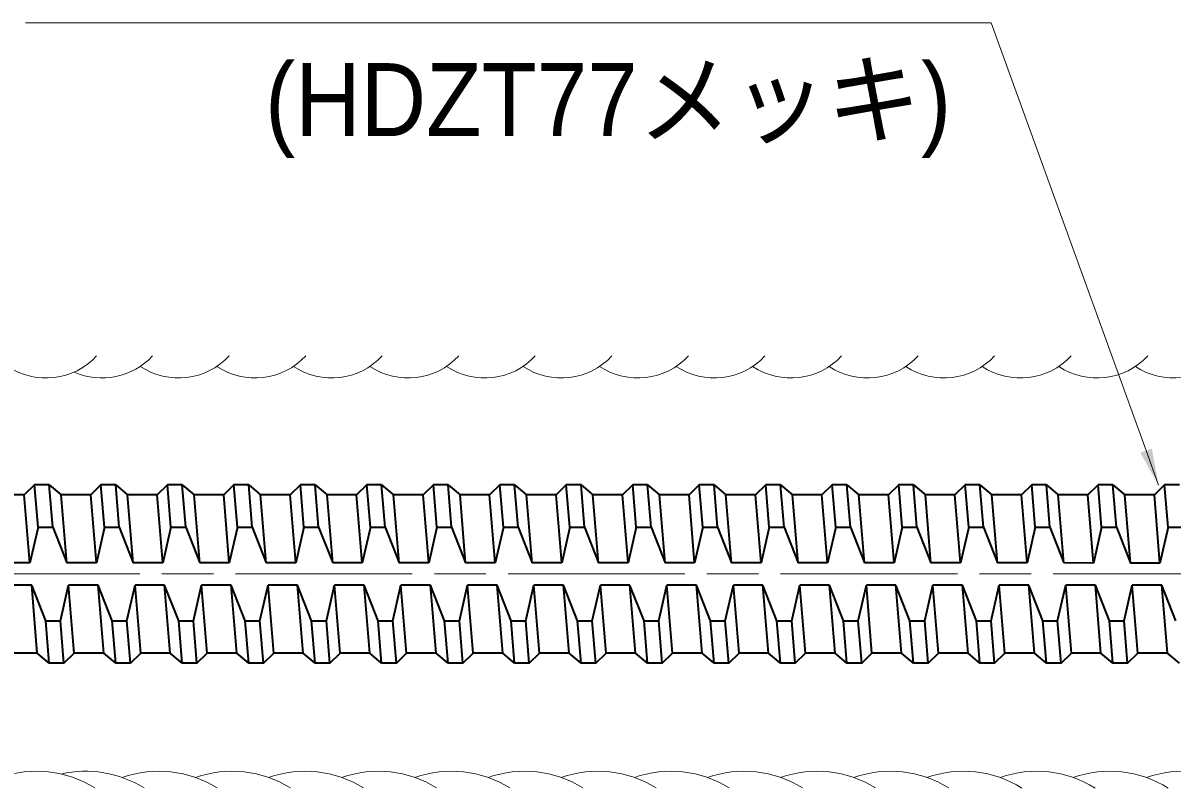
# Model space of a CAD drawing. Units: millimetres at full size, sheet at 1:2; details may follow other scales. Extents: x 2154 to 3836, y 976 to 2164.
# Drawn here: x 3309.6 to 3465.6, y 1808.1 to 1911.9 of the extents above; entities that cross this region are included whole.
import ezdxf
from ezdxf.enums import TextEntityAlignment as Align

# ---------------------------------------------------------------- set-up
doc = ezdxf.new("R2010")
doc.units = ezdxf.units.MM
doc.header["$LTSCALE"] = 2
doc.linetypes.add('CHAIN', pattern=[18.5, 12, -1.5, 3.5, -1.5])
for name, color, linetype, lineweight in [('1外形線', 7, 'Continuous', 35), ('2細い実線', 3, 'Continuous', 20), ('4中心線', 1, 'CHAIN', 15), ('6寸法線', 4, 'Continuous', 13)]:
    doc.layers.add(name, color=color, linetype=linetype, lineweight=lineweight)
doc.styles.add('ＭＳ Ｐゴシック', font='')
doc.styles.get('ＭＳ Ｐゴシック').set_extended_font_data('MS PGothic')

# ---------------------------------------------------------------- blocks, each defined once
blk = doc.blocks.new('filled_arrow')
at = {"color": 0, "linetype": 'Continuous', "lineweight": -2}
blk.add_solid([(7.5, 1.25), (0, 0), (7.5, -1.25)], dxfattribs=at)

msp = doc.modelspace()

# ---------------------------------------------------------------- linework, layer by layer
at = {"layer": '1外形線'}
for p, q in [((3311.208, 1849.256), (3309.815, 1847.907)), ((3313.209, 1849.256), (3311.208, 1849.256)), ((3311.684, 1843.507), (3311.208, 1849.256)), ((3313.209, 1849.256), (3314.825, 1847.907)), ((3313.684, 1843.506), (3313.209, 1849.256)), ((3320.232, 1849.256), (3318.839, 1847.906)), ((3320.707, 1843.506), (3320.232, 1849.256)), ((3322.232, 1849.256), (3320.232, 1849.256)), ((3322.707, 1843.506), (3322.232, 1849.256)), ((3322.232, 1849.256), (3323.849, 1847.906)), ((3329.256, 1849.255), (3327.863, 1847.906)), ((3329.731, 1843.506), (3329.256, 1849.255)), ((3331.256, 1849.255), (3329.256, 1849.255)), ((3331.731, 1843.505), (3331.256, 1849.255)), ((3331.256, 1849.255), (3332.873, 1847.906)), ((3338.28, 1849.255), (3336.886, 1847.905)), ((3340.28, 1849.255), (3338.28, 1849.255)), ((3338.755, 1843.505), (3338.28, 1849.255)), ((3340.755, 1843.505), (3340.28, 1849.255)), ((3340.28, 1849.255), (3341.897, 1847.905)), ((3347.304, 1849.255), (3345.91, 1847.905)), ((3347.779, 1843.505), (3347.304, 1849.255)), ((3349.304, 1849.254), (3347.304, 1849.255)), ((3349.779, 1843.504), (3349.304, 1849.254)), ((3349.304, 1849.254), (3350.921, 1847.905)), ((3356.328, 1849.254), (3354.934, 1847.904)), ((3356.803, 1843.504), (3356.328, 1849.254)), ((3358.328, 1849.254), (3356.328, 1849.254)), ((3358.803, 1843.504), (3358.328, 1849.254)), ((3358.328, 1849.254), (3359.944, 1847.905)), ((3365.351, 1849.254), (3363.958, 1847.904)), ((3365.827, 1843.504), (3365.351, 1849.254)), ((3367.352, 1849.253), (3365.351, 1849.254)), ((3367.827, 1843.503), (3367.352, 1849.253)), ((3367.352, 1849.253), (3368.968, 1847.904)), ((3374.375, 1849.253), (3372.982, 1847.903)), ((3374.85, 1843.503), (3374.375, 1849.253)), ((3376.375, 1849.253), (3374.375, 1849.253)), ((3376.85, 1843.503), (3376.375, 1849.253)), ((3376.375, 1849.253), (3377.992, 1847.904)), ((3383.399, 1849.253), (3382.006, 1847.903)), ((3383.874, 1843.503), (3383.399, 1849.253)), ((3385.399, 1849.253), (3383.399, 1849.253)), ((3385.874, 1843.503), (3385.399, 1849.253)), ((3385.399, 1849.253), (3387.016, 1847.903)), ((3392.423, 1849.252), (3391.029, 1847.903)), ((3392.898, 1843.503), (3392.423, 1849.252)), ((3394.423, 1849.252), (3392.423, 1849.252)), ((3394.898, 1843.502), (3394.423, 1849.252)), ((3394.423, 1849.252), (3396.04, 1847.903)), ((3401.447, 1849.252), (3400.053, 1847.902)), ((3401.922, 1843.502), (3401.447, 1849.252)), ((3403.447, 1849.252), (3401.447, 1849.252)), ((3403.922, 1843.502), (3403.447, 1849.252)), ((3403.447, 1849.252), (3405.064, 1847.902)), ((3410.471, 1849.251), (3409.077, 1847.902)), ((3410.946, 1843.502), (3410.471, 1849.251)), ((3412.471, 1849.251), (3410.471, 1849.251)), ((3412.946, 1843.501), (3412.471, 1849.251)), ((3412.471, 1849.251), (3414.087, 1847.902)), ((3419.495, 1849.251), (3418.101, 1847.901)), ((3421.495, 1849.251), (3419.495, 1849.251)), ((3419.97, 1843.501), (3419.495, 1849.251)), ((3421.97, 1843.501), (3421.495, 1849.251)), ((3421.495, 1849.251), (3423.111, 1847.901)), ((3428.518, 1849.251), (3427.125, 1847.901)), ((3428.993, 1843.501), (3428.518, 1849.251)), ((3430.518, 1849.25), (3428.518, 1849.251)), ((3430.993, 1843.5), (3430.518, 1849.25)), ((3430.518, 1849.25), (3432.135, 1847.901)), ((3437.542, 1849.25), (3436.149, 1847.9)), ((3438.017, 1843.5), (3437.542, 1849.25)), ((3439.542, 1849.25), (3437.542, 1849.25)), ((3440.017, 1843.5), (3439.542, 1849.25)), ((3439.542, 1849.25), (3441.159, 1847.901)), ((3446.566, 1849.25), (3445.172, 1847.9)), ((3447.041, 1843.5), (3446.566, 1849.25)), ((3448.566, 1849.249), (3446.566, 1849.25)), ((3449.041, 1843.499), (3448.566, 1849.249)), ((3448.566, 1849.249), (3450.183, 1847.9)), ((3455.59, 1849.249), (3454.196, 1847.9)), ((3456.065, 1843.499), (3455.59, 1849.249)), ((3457.59, 1849.249), (3455.59, 1849.249)), ((3458.065, 1843.499), (3457.59, 1849.249)), ((3457.59, 1849.249), (3459.207, 1847.9)), ((3464.614, 1849.249), (3463.22, 1847.899)), ((3465.089, 1843.499), (3464.614, 1849.249)), ((3466.614, 1849.249), (3464.614, 1849.249)), ((3309.815, 1847.907), (3305.801, 1847.907)), ((3310.579, 1838.657), (3309.815, 1847.906)), ((3315.589, 1838.656), (3314.825, 1847.907)), ((3318.839, 1847.907), (3314.825, 1847.907)), ((3319.603, 1838.656), (3318.839, 1847.906)), ((3324.613, 1838.656), (3323.849, 1847.906)), ((3327.863, 1847.906), (3323.849, 1847.906)), ((3328.627, 1838.656), (3327.862, 1847.905)), ((3333.637, 1838.656), (3332.873, 1847.906)), ((3336.887, 1847.906), (3332.873, 1847.906)), ((3337.651, 1838.655), (3336.886, 1847.905)), ((3342.661, 1838.655), (3341.897, 1847.905)), ((3345.91, 1847.905), (3341.897, 1847.905)), ((3346.675, 1838.655), (3345.91, 1847.904)), ((3351.685, 1838.655), (3350.921, 1847.905)), ((3354.934, 1847.905), (3350.921, 1847.905)), ((3355.699, 1838.654), (3354.934, 1847.904)), ((3360.709, 1838.654), (3359.944, 1847.905)), ((3363.958, 1847.904), (3359.944, 1847.905)), ((3364.722, 1838.654), (3363.958, 1847.903)), ((3372.982, 1847.904), (3368.968, 1847.904)), ((3369.732, 1838.654), (3368.968, 1847.904)), ((3373.746, 1838.653), (3372.982, 1847.903)), ((3378.756, 1838.653), (3377.992, 1847.904)), ((3382.006, 1847.904), (3377.992, 1847.904)), ((3382.77, 1838.653), (3382.005, 1847.902)), ((3387.78, 1838.653), (3387.016, 1847.903)), ((3391.029, 1847.903), (3387.016, 1847.903)), ((3391.794, 1838.653), (3391.029, 1847.902)), ((3396.804, 1838.652), (3396.04, 1847.903)), ((3400.053, 1847.903), (3396.04, 1847.903)), ((3400.818, 1838.652), (3400.053, 1847.902)), ((3405.828, 1838.652), (3405.064, 1847.902)), ((3409.077, 1847.902), (3405.064, 1847.902)), ((3409.842, 1838.652), (3409.077, 1847.901)), ((3418.101, 1847.902), (3414.087, 1847.902)), ((3414.852, 1838.652), (3414.087, 1847.902)), ((3418.865, 1838.651), (3418.101, 1847.901)), ((3427.125, 1847.901), (3423.111, 1847.901)), ((3423.875, 1838.651), (3423.111, 1847.901)), ((3427.889, 1838.651), (3427.125, 1847.9)), ((3436.149, 1847.901), (3432.135, 1847.901)), ((3432.899, 1838.651), (3432.135, 1847.901)), ((3436.913, 1838.65), (3436.148, 1847.9)), ((3445.172, 1847.9), (3441.159, 1847.901)), ((3441.923, 1838.65), (3441.159, 1847.901)), ((3445.937, 1838.65), (3445.172, 1847.899)), ((3454.196, 1847.9), (3450.183, 1847.9)), ((3450.947, 1838.65), (3450.183, 1847.9)), ((3454.961, 1838.649), (3454.196, 1847.899)), ((3463.22, 1847.9), (3459.207, 1847.9)), ((3459.971, 1838.649), (3459.207, 1847.9)), ((3463.985, 1838.649), (3463.22, 1847.898)), ((3311.684, 1843.507), (3310.579, 1838.657)), ((3311.684, 1843.507), (3313.684, 1843.506)), ((3313.684, 1843.506), (3315.589, 1838.657)), ((3320.707, 1843.506), (3319.603, 1838.656)), ((3320.707, 1843.506), (3322.707, 1843.506)), ((3322.707, 1843.506), (3324.613, 1838.656)), ((3329.731, 1843.506), (3328.627, 1838.656)), ((3329.731, 1843.506), (3331.731, 1843.505)), ((3331.731, 1843.505), (3333.637, 1838.656)), ((3338.755, 1843.505), (3337.651, 1838.655)), ((3338.755, 1843.505), (3340.755, 1843.505)), ((3340.755, 1843.505), (3342.661, 1838.655)), ((3347.779, 1843.505), (3346.675, 1838.655)), ((3347.779, 1843.505), (3349.779, 1843.504)), ((3349.779, 1843.504), (3351.685, 1838.655)), ((3356.803, 1843.504), (3355.698, 1838.654)), ((3356.803, 1843.504), (3358.803, 1843.504)), ((3358.803, 1843.504), (3360.709, 1838.654)), ((3365.827, 1843.504), (3364.722, 1838.654)), ((3365.827, 1843.504), (3367.827, 1843.503)), ((3367.827, 1843.503), (3369.732, 1838.654)), ((3374.85, 1843.503), (3373.746, 1838.653)), ((3374.85, 1843.503), (3376.85, 1843.503)), ((3376.85, 1843.503), (3378.756, 1838.653)), ((3383.874, 1843.503), (3382.77, 1838.653)), ((3383.874, 1843.503), (3385.874, 1843.503)), ((3385.874, 1843.503), (3387.78, 1838.653)), ((3392.898, 1843.503), (3391.794, 1838.652)), ((3392.898, 1843.503), (3394.898, 1843.502)), ((3394.898, 1843.502), (3396.804, 1838.652)), ((3401.922, 1843.502), (3400.818, 1838.652)), ((3401.922, 1843.502), (3403.922, 1843.502)), ((3403.922, 1843.502), (3405.828, 1838.652)), ((3410.946, 1843.502), (3409.841, 1838.652)), ((3410.946, 1843.502), (3412.946, 1843.501)), ((3412.946, 1843.501), (3414.852, 1838.652)), ((3419.97, 1843.501), (3418.865, 1838.651)), ((3419.97, 1843.501), (3421.97, 1843.501)), ((3421.97, 1843.501), (3423.875, 1838.651)), ((3428.993, 1843.501), (3427.889, 1838.651)), ((3428.993, 1843.501), (3430.993, 1843.5)), ((3430.993, 1843.5), (3432.899, 1838.651)), ((3438.017, 1843.5), (3436.913, 1838.65)), ((3438.017, 1843.5), (3440.017, 1843.5)), ((3440.017, 1843.5), (3441.923, 1838.65)), ((3447.041, 1843.5), (3445.937, 1838.65)), ((3447.041, 1843.5), (3449.041, 1843.499)), ((3449.041, 1843.499), (3450.947, 1838.65)), ((3456.065, 1843.499), (3454.961, 1838.649)), ((3456.065, 1843.499), (3458.065, 1843.499)), ((3458.065, 1843.499), (3459.971, 1838.649)), ((3465.089, 1843.499), (3463.984, 1838.649)), ((3465.089, 1843.499), (3467.089, 1843.499)), ((3310.579, 1838.657), (3306.566, 1838.657)), ((3319.603, 1838.656), (3315.589, 1838.656)), ((3328.627, 1838.656), (3324.613, 1838.656)), ((3337.651, 1838.655), (3333.637, 1838.656)), ((3346.675, 1838.655), (3342.661, 1838.655)), ((3355.699, 1838.654), (3351.685, 1838.655)), ((3364.722, 1838.654), (3360.709, 1838.654)), ((3373.746, 1838.653), (3369.732, 1838.654)), ((3382.77, 1838.653), (3378.756, 1838.653)), ((3391.794, 1838.653), (3387.78, 1838.653)), ((3400.818, 1838.652), (3396.804, 1838.652)), ((3409.842, 1838.652), (3405.828, 1838.652)), ((3418.865, 1838.651), (3414.852, 1838.652)), ((3427.889, 1838.651), (3423.875, 1838.651)), ((3436.913, 1838.65), (3432.899, 1838.651)), ((3445.937, 1838.65), (3441.923, 1838.65)), ((3454.961, 1838.649), (3450.947, 1838.65)), ((3463.985, 1838.649), (3459.971, 1838.649)), ((3310.827, 1835.656), (3306.813, 1835.657)), ((3311.591, 1826.407), (3310.827, 1835.656)), ((3312.733, 1830.806), (3310.827, 1835.656)), ((3314.733, 1830.807), (3315.837, 1835.656)), ((3319.851, 1835.656), (3315.837, 1835.657)), ((3316.601, 1826.407), (3315.837, 1835.656)), ((3320.615, 1826.406), (3319.851, 1835.656)), ((3321.757, 1830.806), (3319.851, 1835.655)), ((3323.757, 1830.806), (3324.861, 1835.655)), ((3328.875, 1835.655), (3324.861, 1835.656)), ((3325.625, 1826.406), (3324.861, 1835.655)), ((3330.78, 1830.805), (3328.875, 1835.655)), ((3329.639, 1826.406), (3328.875, 1835.655)), ((3332.78, 1830.806), (3333.885, 1835.655)), ((3337.898, 1835.655), (3333.885, 1835.656)), ((3334.649, 1826.406), (3333.885, 1835.655)), ((3338.663, 1826.405), (3337.898, 1835.655)), ((3339.804, 1830.805), (3337.899, 1835.655)), ((3341.804, 1830.805), (3342.909, 1835.654)), ((3346.922, 1835.654), (3342.909, 1835.655)), ((3343.673, 1826.405), (3342.909, 1835.654)), ((3348.828, 1830.804), (3346.922, 1835.654)), ((3347.687, 1826.405), (3346.922, 1835.654)), ((3350.828, 1830.805), (3351.932, 1835.654)), ((3352.697, 1826.405), (3351.932, 1835.654)), ((3355.946, 1835.654), (3351.933, 1835.655)), ((3357.852, 1830.804), (3355.946, 1835.654)), ((3356.71, 1826.404), (3355.946, 1835.654)), ((3359.852, 1830.804), (3360.956, 1835.654)), ((3364.97, 1835.653), (3360.956, 1835.655)), ((3361.721, 1826.404), (3360.956, 1835.654)), ((3366.876, 1830.804), (3364.97, 1835.653)), ((3365.734, 1826.404), (3364.97, 1835.653)), ((3368.876, 1830.804), (3369.98, 1835.653)), ((3373.994, 1835.653), (3369.98, 1835.654)), ((3370.744, 1826.404), (3369.98, 1835.653)), ((3375.9, 1830.803), (3373.994, 1835.653)), ((3374.758, 1826.404), (3373.994, 1835.653)), ((3377.9, 1830.804), (3379.004, 1835.653)), ((3383.018, 1835.653), (3379.004, 1835.654)), ((3379.768, 1826.403), (3379.004, 1835.653)), ((3383.782, 1826.403), (3383.018, 1835.653)), ((3384.923, 1830.803), (3383.018, 1835.652)), ((3386.923, 1830.803), (3388.028, 1835.652)), ((3392.041, 1835.652), (3388.028, 1835.653)), ((3388.792, 1826.403), (3388.028, 1835.652)), ((3392.806, 1826.403), (3392.041, 1835.652)), ((3395.947, 1830.803), (3397.052, 1835.652)), ((3401.065, 1835.652), (3397.052, 1835.653)), ((3397.816, 1826.403), (3397.052, 1835.652)), ((3401.83, 1826.402), (3401.065, 1835.652)), ((3402.971, 1830.802), (3401.065, 1835.651)), ((3404.971, 1830.802), (3406.075, 1835.651)), ((3406.84, 1826.402), (3406.075, 1835.651)), ((3410.089, 1835.651), (3406.076, 1835.652)), ((3411.995, 1830.801), (3410.089, 1835.651)), ((3410.853, 1826.402), (3410.089, 1835.651)), ((3413.995, 1830.802), (3415.099, 1835.651)), ((3419.113, 1835.651), (3415.099, 1835.652)), ((3415.864, 1826.402), (3415.099, 1835.651)), ((3421.019, 1830.801), (3419.113, 1835.651)), ((3419.877, 1826.401), (3419.113, 1835.651)), ((3423.019, 1830.801), (3424.123, 1835.65)), ((3428.137, 1835.65), (3424.123, 1835.651)), ((3424.887, 1826.401), (3424.123, 1835.65)), ((3430.043, 1830.8), (3428.137, 1835.65)), ((3428.901, 1826.401), (3428.137, 1835.65)), ((3432.043, 1830.801), (3433.147, 1835.65)), ((3437.161, 1835.65), (3433.147, 1835.651)), ((3433.911, 1826.401), (3433.147, 1835.65)), ((3439.066, 1830.8), (3437.161, 1835.65)), ((3437.925, 1826.401), (3437.161, 1835.65)), ((3441.066, 1830.8), (3442.171, 1835.65)), ((3446.184, 1835.649), (3442.171, 1835.651)), ((3442.935, 1826.4), (3442.171, 1835.65)), ((3448.09, 1830.799), (3446.184, 1835.649)), ((3446.949, 1826.4), (3446.184, 1835.649)), ((3450.09, 1830.8), (3451.195, 1835.649)), ((3455.208, 1835.649), (3451.195, 1835.65)), ((3451.959, 1826.4), (3451.195, 1835.649)), ((3457.114, 1830.799), (3455.208, 1835.649)), ((3455.973, 1826.4), (3455.208, 1835.649)), ((3459.114, 1830.8), (3460.218, 1835.649)), ((3460.983, 1826.399), (3460.218, 1835.649)), ((3464.232, 1835.649), (3460.219, 1835.65)), ((3464.996, 1826.399), (3464.232, 1835.649)), ((3466.138, 1830.799), (3464.232, 1835.648)), ((3312.733, 1830.806), (3314.733, 1830.807)), ((3313.208, 1825.056), (3312.733, 1830.806)), ((3315.208, 1825.056), (3314.733, 1830.807)), ((3321.757, 1830.806), (3323.757, 1830.806)), ((3322.232, 1825.056), (3321.757, 1830.806)), ((3324.232, 1825.056), (3323.757, 1830.806)), ((3330.78, 1830.805), (3332.78, 1830.806)), ((3331.256, 1825.056), (3330.78, 1830.805)), ((3333.256, 1825.055), (3332.78, 1830.806)), ((3339.804, 1830.805), (3341.804, 1830.805)), ((3340.279, 1825.055), (3339.804, 1830.805)), ((3342.279, 1825.055), (3341.804, 1830.805)), ((3348.828, 1830.804), (3350.828, 1830.805)), ((3349.303, 1825.055), (3348.828, 1830.804)), ((3351.303, 1825.054), (3350.828, 1830.805)), ((3357.852, 1830.804), (3359.852, 1830.804)), ((3358.327, 1825.054), (3357.852, 1830.804)), ((3360.327, 1825.054), (3359.852, 1830.804)), ((3366.876, 1830.804), (3368.876, 1830.804)), ((3367.351, 1825.054), (3366.876, 1830.804)), ((3369.351, 1825.053), (3368.876, 1830.804)), ((3375.9, 1830.803), (3377.9, 1830.804)), ((3376.375, 1825.053), (3375.9, 1830.803)), ((3378.375, 1825.053), (3377.9, 1830.804)), ((3384.923, 1830.803), (3386.923, 1830.803)), ((3385.399, 1825.053), (3384.923, 1830.803)), ((3387.399, 1825.052), (3386.923, 1830.803)), ((3393.947, 1830.802), (3395.947, 1830.803)), ((3394.423, 1825.052), (3393.947, 1830.802)), ((3396.422, 1825.052), (3395.947, 1830.803)), ((3402.971, 1830.802), (3404.971, 1830.802)), ((3403.446, 1825.052), (3402.971, 1830.802)), ((3405.446, 1825.052), (3404.971, 1830.802)), ((3411.995, 1830.801), (3413.995, 1830.802)), ((3412.47, 1825.052), (3411.995, 1830.801)), ((3414.47, 1825.051), (3413.995, 1830.802)), ((3421.019, 1830.801), (3423.019, 1830.801)), ((3421.494, 1825.051), (3421.019, 1830.801)), ((3423.494, 1825.051), (3423.019, 1830.801)), ((3430.043, 1830.8), (3432.043, 1830.801)), ((3430.518, 1825.051), (3430.043, 1830.8)), ((3432.518, 1825.05), (3432.043, 1830.801)), ((3439.066, 1830.8), (3441.066, 1830.8)), ((3439.542, 1825.05), (3439.066, 1830.8)), ((3441.542, 1825.05), (3441.066, 1830.8)), ((3448.09, 1830.799), (3450.09, 1830.8)), ((3448.565, 1825.05), (3448.09, 1830.799)), ((3450.565, 1825.049), (3450.09, 1830.8)), ((3457.114, 1830.799), (3459.114, 1830.8)), ((3457.589, 1825.049), (3457.114, 1830.799)), ((3459.589, 1825.049), (3459.114, 1830.8)), ((3311.591, 1826.407), (3307.578, 1826.407)), ((3313.208, 1825.056), (3311.591, 1826.407)), ((3315.208, 1825.056), (3313.208, 1825.056)), ((3315.208, 1825.056), (3316.601, 1826.407)), ((3320.615, 1826.406), (3316.601, 1826.407)), ((3322.232, 1825.056), (3320.615, 1826.406)), ((3324.232, 1825.056), (3322.232, 1825.056)), ((3324.232, 1825.056), (3325.625, 1826.406)), ((3329.639, 1826.406), (3325.625, 1826.406)), ((3331.256, 1825.056), (3329.639, 1826.406)), ((3333.256, 1825.055), (3331.256, 1825.056)), ((3333.256, 1825.055), (3334.649, 1826.406)), ((3338.663, 1826.405), (3334.649, 1826.406)), ((3340.279, 1825.055), (3338.663, 1826.405)), ((3342.279, 1825.055), (3340.279, 1825.055)), ((3342.279, 1825.055), (3343.673, 1826.405)), ((3347.687, 1826.405), (3343.673, 1826.405)), ((3349.303, 1825.055), (3347.687, 1826.405)), ((3351.303, 1825.054), (3349.303, 1825.055)), ((3351.303, 1825.054), (3352.697, 1826.405)), ((3356.71, 1826.404), (3352.697, 1826.405)), ((3358.327, 1825.054), (3356.71, 1826.404)), ((3360.327, 1825.054), (3358.327, 1825.054)), ((3360.327, 1825.054), (3361.721, 1826.404)), ((3365.734, 1826.404), (3361.721, 1826.404)), ((3367.351, 1825.054), (3365.734, 1826.404)), ((3369.351, 1825.053), (3367.351, 1825.054)), ((3369.351, 1825.053), (3370.744, 1826.404)), ((3374.758, 1826.404), (3370.744, 1826.404)), ((3376.375, 1825.053), (3374.758, 1826.404)), ((3378.375, 1825.053), (3376.375, 1825.053)), ((3378.375, 1825.053), (3379.768, 1826.403)), ((3383.782, 1826.403), (3379.768, 1826.403)), ((3385.399, 1825.053), (3383.782, 1826.403)), ((3387.399, 1825.052), (3385.399, 1825.053)), ((3387.399, 1825.052), (3388.792, 1826.403)), ((3392.806, 1826.403), (3388.792, 1826.403)), ((3394.423, 1825.052), (3392.806, 1826.403)), ((3396.422, 1825.052), (3394.423, 1825.052)), ((3396.422, 1825.052), (3397.816, 1826.403)), ((3401.83, 1826.402), (3397.816, 1826.403)), ((3403.446, 1825.052), (3401.83, 1826.402)), ((3405.446, 1825.052), (3403.446, 1825.052)), ((3405.446, 1825.052), (3406.84, 1826.402)), ((3410.853, 1826.402), (3406.84, 1826.402)), ((3412.47, 1825.052), (3410.853, 1826.402)), ((3414.47, 1825.051), (3412.47, 1825.052)), ((3414.47, 1825.051), (3415.864, 1826.402)), ((3419.877, 1826.401), (3415.864, 1826.402)), ((3421.494, 1825.051), (3419.877, 1826.401)), ((3423.494, 1825.051), (3421.494, 1825.051)), ((3423.494, 1825.051), (3424.887, 1826.401)), ((3428.901, 1826.401), (3424.887, 1826.401)), ((3430.518, 1825.051), (3428.901, 1826.401)), ((3432.518, 1825.05), (3430.518, 1825.051)), ((3432.518, 1825.05), (3433.911, 1826.401)), ((3437.925, 1826.401), (3433.911, 1826.401)), ((3439.542, 1825.05), (3437.925, 1826.401)), ((3441.542, 1825.05), (3439.542, 1825.05)), ((3441.542, 1825.05), (3442.935, 1826.4)), ((3446.949, 1826.4), (3442.935, 1826.4)), ((3448.565, 1825.05), (3446.949, 1826.4)), ((3450.565, 1825.049), (3448.565, 1825.05)), ((3450.565, 1825.049), (3451.959, 1826.4)), ((3455.973, 1826.4), (3451.959, 1826.4)), ((3457.589, 1825.049), (3455.973, 1826.4)), ((3459.589, 1825.049), (3457.589, 1825.049)), ((3459.589, 1825.049), (3460.983, 1826.399)), ((3464.996, 1826.399), (3460.983, 1826.399)), ((3466.613, 1825.049), (3464.996, 1826.399))]:
    msp.add_line(p, q, dxfattribs=at)
at = {"layer": '1外形線', "color": 2}
msp.add_line((3393.947, 1830.802), (3392.041, 1835.652), dxfattribs=at)
at = {"layer": '2細い実線'}
for centre, radius, start, end in [((3312.779, 1873.119), 9.363, 236.29838, 317.16496), ((3320.374, 1873.125), 9.363, 246.12529, 317.16496), ((3330.764, 1873.125), 9.363, 236.29838, 317.16496), ((3341.154, 1873.125), 9.363, 236.29838, 317.16496), ((3351.544, 1873.124), 9.363, 236.29838, 317.16496), ((3361.934, 1873.124), 9.363, 236.29838, 317.16496), ((3372.324, 1873.124), 9.363, 236.29838, 317.16496), ((3382.715, 1873.123), 9.363, 236.29838, 317.16496), ((3393.105, 1873.123), 9.363, 236.29838, 317.16496), ((3403.495, 1873.123), 9.363, 236.29838, 317.16496), ((3413.885, 1873.122), 9.363, 236.29838, 317.16496), ((3424.275, 1873.122), 9.363, 236.29838, 317.16496), ((3434.665, 1873.122), 9.363, 236.29838, 317.16496), ((3445.055, 1873.121), 9.363, 236.29838, 317.16496), ((3455.445, 1873.121), 9.363, 236.29838, 317.16496), ((3465.835, 1873.121), 9.363, 236.29838, 317.16496), ((3311.482, 1795.433), 14.948, 58.00507, 109.39787), ((3318.156, 1795.439), 14.948, 58.00507, 102.95559), ((3328.086, 1795.439), 14.948, 58.00507, 109.39787), ((3338.016, 1795.438), 14.948, 58.00507, 109.39787), ((3347.946, 1795.438), 14.948, 58.00507, 109.39787), ((3357.876, 1795.437), 14.948, 58.00507, 109.39787), ((3367.806, 1795.436), 14.948, 58.00507, 109.39787), ((3377.735, 1795.436), 14.948, 58.00507, 109.39787), ((3387.665, 1795.435), 14.948, 58.00507, 109.39787), ((3397.595, 1795.435), 14.948, 58.00507, 109.39787), ((3407.525, 1795.434), 14.948, 58.00507, 109.39787), ((3417.455, 1795.433), 14.948, 58.00507, 109.39787), ((3427.385, 1795.433), 14.948, 58.00507, 109.39787), ((3437.315, 1795.432), 14.948, 58.00507, 109.39787), ((3447.245, 1795.432), 14.948, 58.00507, 109.39787), ((3457.175, 1795.431), 14.948, 58.00507, 109.39787), ((3467.105, 1795.43), 14.948, 58.00507, 109.39787)]:
    msp.add_arc(centre, radius, start, end, dxfattribs=at)
at = {"layer": '4中心線'}
msp.add_line((3732.484, 1837.173), (2301.355, 1837.173), dxfattribs=at)
at = {"layer": '6寸法線'}
msp.add_lwpolyline([(3463.796, 1849.2), (3462.093, 1853.901), (3441.064, 1911.948), (3309.99, 1911.948)], dxfattribs=at)

# ---------------------------------------------------------------- block references
at = {"layer": '6寸法線', "xscale": 0.667, "yscale": 0.667, "rotation": 109.9}
msp.add_blockref('filled_arrow', (3463.796, 1849.2), dxfattribs=at)

# ---------------------------------------------------------------- texts
at = {"layer": '6寸法線', "style": 'ＭＳ Ｐゴシック', "width": 0.95}
msp.add_text('(HDZT77メッキ)', height=9.897, dxfattribs=at).set_placement((3342.506, 1893.63), align=Align.BOTTOM_LEFT)

doc.saveas('drawing.dxf')
